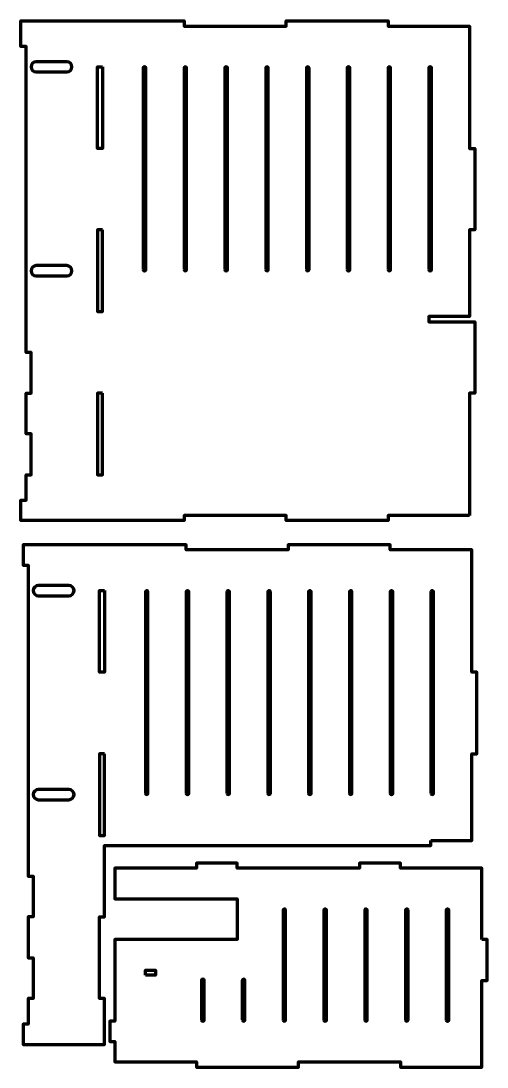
# Model space of a CAD drawing. Header units: inches. Extents: x 0.3 to 11.7, y -26 to -0.3.
import ezdxf

# ---------------------------------------------------------------- set-up
doc = ezdxf.new("R2010")
doc.units = ezdxf.units.IN
doc.header["$MEASUREMENT"] = 0
doc.layers.add('Layer 1', color=7, linetype='Continuous')

# ---------------------------------------------------------------- blocks, each defined once
blk = doc.blocks.new('block 5')
at = {"layer": 'Layer 1', "color": 42, "lineweight": 106, "true_color": 0xd39805}
for points in [[(11.26, -12.437), (9.26, -12.437), (9.26, -12.562), (6.76, -12.562), (6.76, -12.437), (4.26, -12.437), (4.26, -12.562), (0.26, -12.562), (0.26, -12.062), (0.385, -12.062), (0.385, -11.438), (0.51, -11.438), (0.51, -10.438), (0.385, -10.438), (0.385, -9.437), (0.51, -9.437), (0.51, -8.437), (0.385, -8.437), (0.385, -0.938), (0.26, -0.938), (0.26, -0.312), (4.26, -0.312), (4.26, -0.437), (6.76, -0.437), (6.76, -0.312), (9.26, -0.312), (9.26, -0.437), (11.26, -0.437), (11.26, -3.437), (11.385, -3.437), (11.385, -5.437), (11.26, -5.437), (11.26, -7.562), (10.26, -7.562), (10.26, -7.687), (11.385, -7.687), (11.385, -9.437), (11.26, -9.437), (11.26, -12.437)], [(2.26, -1.437), (2.26, -3.437), (2.135, -3.437), (2.135, -1.437), (2.26, -1.437)], [(2.26, -5.437), (2.135, -5.437), (2.135, -7.437), (2.26, -7.437), (2.26, -5.437)], [(2.26, -9.437), (2.135, -9.437), (2.135, -11.438), (2.26, -11.438), (2.26, -9.437)]]:
    blk.add_lwpolyline(points, dxfattribs=at)
blk = doc.blocks.new('block 4')
at = {"layer": 'Layer 1'}
blk.add_blockref('block 5', (0, 0), dxfattribs=at)
blk = doc.blocks.new('block 3')
at = {"layer": 'Layer 1', "color": 42, "lineweight": 106, "true_color": 0xd39805}
for points in [[(0.51, -1.437), (0.51, -1.437), (0.51, -1.437), (0.51, -1.437), (0.51, -1.369), (0.567, -1.312), (0.635, -1.312), (0.635, -1.312), (1.385, -1.312), (1.385, -1.312), (1.454, -1.312), (1.51, -1.369), (1.51, -1.437), (1.51, -1.437), (1.51, -1.437), (1.51, -1.437), (1.51, -1.506), (1.454, -1.562), (1.385, -1.562), (1.385, -1.562), (0.635, -1.562), (0.635, -1.562), (0.567, -1.562), (0.51, -1.506), (0.51, -1.437)], [(0.51, -6.437), (0.51, -6.437), (0.51, -6.437), (0.51, -6.437), (0.51, -6.369), (0.567, -6.312), (0.635, -6.312), (0.635, -6.312), (1.385, -6.312), (1.385, -6.312), (1.454, -6.312), (1.51, -6.369), (1.51, -6.437), (1.51, -6.437), (1.51, -6.437), (1.51, -6.437), (1.51, -6.506), (1.454, -6.562), (1.385, -6.562), (1.385, -6.562), (0.635, -6.562), (0.635, -6.562), (0.567, -6.562), (0.51, -6.506), (0.51, -6.437)]]:
    blk.add_open_spline(points, degree=3, knots=[0, 0, 0, 0, 1, 1, 1, 2, 2, 2, 3, 3, 3, 4, 4, 4, 5, 5, 5, 6, 6, 6, 7, 7, 7, 8, 8, 8, 8], dxfattribs=at)
at = {"layer": 'Layer 1'}
blk.add_blockref('block 4', (0, 0), dxfattribs=at)
blk = doc.blocks.new('block 2')
at = {"layer": 'Layer 1', "color": 42, "lineweight": 106, "true_color": 0xd39805}
for points in [[(3.26, -6.406), (3.26, -6.406), (3.26, -1.469), (3.26, -1.469), (3.26, -1.452), (3.274, -1.437), (3.292, -1.437), (3.292, -1.437), (3.292, -1.437), (3.292, -1.437), (3.309, -1.437), (3.323, -1.452), (3.323, -1.469), (3.323, -1.469), (3.323, -6.406), (3.323, -6.406), (3.323, -6.423), (3.309, -6.437), (3.292, -6.437), (3.292, -6.437), (3.292, -6.437), (3.292, -6.437), (3.274, -6.437), (3.26, -6.423), (3.26, -6.406)], [(4.26, -6.406), (4.26, -6.406), (4.26, -1.469), (4.26, -1.469), (4.26, -1.452), (4.274, -1.437), (4.292, -1.437), (4.292, -1.437), (4.292, -1.437), (4.292, -1.437), (4.309, -1.437), (4.323, -1.452), (4.323, -1.469), (4.323, -1.469), (4.323, -6.406), (4.323, -6.406), (4.323, -6.423), (4.309, -6.437), (4.292, -6.437), (4.292, -6.437), (4.292, -6.437), (4.292, -6.437), (4.274, -6.437), (4.26, -6.423), (4.26, -6.406)], [(5.26, -6.406), (5.26, -6.406), (5.26, -1.469), (5.26, -1.469), (5.26, -1.452), (5.274, -1.437), (5.292, -1.437), (5.292, -1.437), (5.292, -1.437), (5.292, -1.437), (5.309, -1.437), (5.323, -1.452), (5.323, -1.469), (5.323, -1.469), (5.323, -6.406), (5.323, -6.406), (5.323, -6.423), (5.309, -6.437), (5.292, -6.437), (5.292, -6.437), (5.292, -6.437), (5.292, -6.437), (5.274, -6.437), (5.26, -6.423), (5.26, -6.406)], [(6.26, -6.406), (6.26, -6.406), (6.26, -1.469), (6.26, -1.469), (6.26, -1.452), (6.274, -1.437), (6.292, -1.437), (6.292, -1.437), (6.292, -1.437), (6.292, -1.437), (6.309, -1.437), (6.323, -1.452), (6.323, -1.469), (6.323, -1.469), (6.323, -6.406), (6.323, -6.406), (6.323, -6.423), (6.309, -6.437), (6.292, -6.437), (6.292, -6.437), (6.292, -6.437), (6.292, -6.437), (6.274, -6.437), (6.26, -6.423), (6.26, -6.406)], [(7.26, -6.406), (7.26, -6.406), (7.26, -1.469), (7.26, -1.469), (7.26, -1.452), (7.274, -1.437), (7.292, -1.437), (7.292, -1.437), (7.292, -1.437), (7.292, -1.437), (7.309, -1.437), (7.323, -1.452), (7.323, -1.469), (7.323, -1.469), (7.323, -6.406), (7.323, -6.406), (7.323, -6.423), (7.309, -6.437), (7.292, -6.437), (7.292, -6.437), (7.292, -6.437), (7.292, -6.437), (7.274, -6.437), (7.26, -6.423), (7.26, -6.406)], [(8.26, -6.406), (8.26, -6.406), (8.26, -1.469), (8.26, -1.469), (8.26, -1.452), (8.274, -1.437), (8.292, -1.437), (8.292, -1.437), (8.292, -1.437), (8.292, -1.437), (8.309, -1.437), (8.323, -1.452), (8.323, -1.469), (8.323, -1.469), (8.323, -6.406), (8.323, -6.406), (8.323, -6.423), (8.309, -6.437), (8.292, -6.437), (8.292, -6.437), (8.292, -6.437), (8.292, -6.437), (8.274, -6.437), (8.26, -6.423), (8.26, -6.406)], [(9.26, -6.406), (9.26, -6.406), (9.26, -1.469), (9.26, -1.469), (9.26, -1.452), (9.274, -1.437), (9.292, -1.437), (9.292, -1.437), (9.292, -1.437), (9.292, -1.437), (9.309, -1.437), (9.323, -1.452), (9.323, -1.469), (9.323, -1.469), (9.323, -6.406), (9.323, -6.406), (9.323, -6.423), (9.309, -6.437), (9.292, -6.437), (9.292, -6.437), (9.292, -6.437), (9.292, -6.437), (9.274, -6.437), (9.26, -6.423), (9.26, -6.406)], [(10.26, -6.406), (10.26, -6.406), (10.26, -1.469), (10.26, -1.469), (10.26, -1.452), (10.274, -1.437), (10.292, -1.437), (10.292, -1.437), (10.292, -1.437), (10.292, -1.437), (10.309, -1.437), (10.323, -1.452), (10.323, -1.469), (10.323, -1.469), (10.323, -6.406), (10.323, -6.406), (10.323, -6.423), (10.309, -6.437), (10.292, -6.437), (10.292, -6.437), (10.292, -6.437), (10.292, -6.437), (10.274, -6.437), (10.26, -6.423), (10.26, -6.406)]]:
    blk.add_open_spline(points, degree=3, knots=[0, 0, 0, 0, 1, 1, 1, 2, 2, 2, 3, 3, 3, 4, 4, 4, 5, 5, 5, 6, 6, 6, 7, 7, 7, 8, 8, 8, 8], dxfattribs=at)
at = {"layer": 'Layer 1'}
blk.add_blockref('block 3', (0, 0), dxfattribs=at)
blk = doc.blocks.new('block 8')
at = {"layer": 'Layer 1', "color": 42, "lineweight": 106, "true_color": 0xd39805}
for points in [[(10.312, -20.404), (11.312, -20.404), (11.312, -18.279), (11.437, -18.279), (11.437, -16.279), (11.312, -16.279), (11.312, -13.279), (9.312, -13.279), (9.312, -13.154), (6.812, -13.154), (6.812, -13.279), (4.312, -13.279), (4.312, -13.154), (0.312, -13.154), (0.312, -13.654), (0.437, -13.654), (0.437, -21.279), (0.562, -21.279), (0.562, -22.279), (0.437, -22.279), (0.437, -23.279), (0.562, -23.279), (0.562, -24.279), (0.437, -24.279), (0.437, -24.904), (0.312, -24.904), (0.312, -25.404), (2.312, -25.404), (2.312, -24.279), (2.187, -24.279), (2.187, -22.279), (2.312, -22.279), (2.312, -20.529), (10.312, -20.529), (10.312, -20.404)], [(2.312, -14.279), (2.312, -16.279), (2.187, -16.279), (2.187, -14.279), (2.312, -14.279)], [(2.312, -18.279), (2.187, -18.279), (2.187, -20.279), (2.312, -20.279), (2.312, -18.279)]]:
    blk.add_lwpolyline(points, dxfattribs=at)
blk = doc.blocks.new('block 7')
at = {"layer": 'Layer 1', "color": 42, "lineweight": 106, "true_color": 0xd39805}
for points in [[(0.562, -14.279), (0.562, -14.279), (0.562, -14.279), (0.562, -14.279), (0.562, -14.21), (0.619, -14.154), (0.687, -14.154), (0.687, -14.154), (1.437, -14.154), (1.437, -14.154), (1.506, -14.154), (1.562, -14.21), (1.562, -14.279), (1.562, -14.279), (1.562, -14.279), (1.562, -14.279), (1.562, -14.348), (1.506, -14.404), (1.437, -14.404), (1.437, -14.404), (0.687, -14.404), (0.687, -14.404), (0.619, -14.404), (0.562, -14.348), (0.562, -14.279)], [(0.562, -19.279), (0.562, -19.279), (0.562, -19.279), (0.562, -19.279), (0.562, -19.21), (0.619, -19.154), (0.687, -19.154), (0.687, -19.154), (1.437, -19.154), (1.437, -19.154), (1.506, -19.154), (1.562, -19.21), (1.562, -19.279), (1.562, -19.279), (1.562, -19.279), (1.562, -19.279), (1.562, -19.348), (1.506, -19.404), (1.437, -19.404), (1.437, -19.404), (0.687, -19.404), (0.687, -19.404), (0.619, -19.404), (0.562, -19.348), (0.562, -19.279)]]:
    blk.add_open_spline(points, degree=3, knots=[0, 0, 0, 0, 1, 1, 1, 2, 2, 2, 3, 3, 3, 4, 4, 4, 5, 5, 5, 6, 6, 6, 7, 7, 7, 8, 8, 8, 8], dxfattribs=at)
at = {"layer": 'Layer 1'}
blk.add_blockref('block 8', (0, 0), dxfattribs=at)
blk = doc.blocks.new('block 6')
at = {"layer": 'Layer 1', "color": 42, "lineweight": 106, "true_color": 0xd39805}
for points in [[(3.312, -19.248), (3.312, -19.248), (3.312, -14.31), (3.312, -14.31), (3.312, -14.293), (3.327, -14.279), (3.344, -14.279), (3.344, -14.279), (3.344, -14.279), (3.344, -14.279), (3.361, -14.279), (3.375, -14.293), (3.375, -14.31), (3.375, -14.31), (3.375, -19.248), (3.375, -19.248), (3.375, -19.265), (3.361, -19.279), (3.344, -19.279), (3.344, -19.279), (3.344, -19.279), (3.344, -19.279), (3.327, -19.279), (3.312, -19.265), (3.312, -19.248)], [(4.312, -19.248), (4.312, -19.248), (4.312, -14.31), (4.312, -14.31), (4.312, -14.293), (4.327, -14.279), (4.344, -14.279), (4.344, -14.279), (4.344, -14.279), (4.344, -14.279), (4.361, -14.279), (4.375, -14.293), (4.375, -14.31), (4.375, -14.31), (4.375, -19.248), (4.375, -19.248), (4.375, -19.265), (4.361, -19.279), (4.344, -19.279), (4.344, -19.279), (4.344, -19.279), (4.344, -19.279), (4.327, -19.279), (4.312, -19.265), (4.312, -19.248)], [(5.312, -19.248), (5.312, -19.248), (5.312, -14.31), (5.312, -14.31), (5.312, -14.293), (5.327, -14.279), (5.344, -14.279), (5.344, -14.279), (5.344, -14.279), (5.344, -14.279), (5.361, -14.279), (5.375, -14.293), (5.375, -14.31), (5.375, -14.31), (5.375, -19.248), (5.375, -19.248), (5.375, -19.265), (5.361, -19.279), (5.344, -19.279), (5.344, -19.279), (5.344, -19.279), (5.344, -19.279), (5.327, -19.279), (5.312, -19.265), (5.312, -19.248)], [(6.312, -19.248), (6.312, -19.248), (6.312, -14.31), (6.312, -14.31), (6.312, -14.293), (6.327, -14.279), (6.344, -14.279), (6.344, -14.279), (6.344, -14.279), (6.344, -14.279), (6.361, -14.279), (6.375, -14.293), (6.375, -14.31), (6.375, -14.31), (6.375, -19.248), (6.375, -19.248), (6.375, -19.265), (6.361, -19.279), (6.344, -19.279), (6.344, -19.279), (6.344, -19.279), (6.344, -19.279), (6.327, -19.279), (6.312, -19.265), (6.312, -19.248)], [(7.312, -19.248), (7.312, -19.248), (7.312, -14.31), (7.312, -14.31), (7.312, -14.293), (7.327, -14.279), (7.344, -14.279), (7.344, -14.279), (7.344, -14.279), (7.344, -14.279), (7.361, -14.279), (7.375, -14.293), (7.375, -14.31), (7.375, -14.31), (7.375, -19.248), (7.375, -19.248), (7.375, -19.265), (7.361, -19.279), (7.344, -19.279), (7.344, -19.279), (7.344, -19.279), (7.344, -19.279), (7.327, -19.279), (7.312, -19.265), (7.312, -19.248)], [(8.312, -19.248), (8.312, -19.248), (8.312, -14.31), (8.312, -14.31), (8.312, -14.293), (8.327, -14.279), (8.344, -14.279), (8.344, -14.279), (8.344, -14.279), (8.344, -14.279), (8.361, -14.279), (8.375, -14.293), (8.375, -14.31), (8.375, -14.31), (8.375, -19.248), (8.375, -19.248), (8.375, -19.265), (8.361, -19.279), (8.344, -19.279), (8.344, -19.279), (8.344, -19.279), (8.344, -19.279), (8.327, -19.279), (8.312, -19.265), (8.312, -19.248)], [(9.312, -19.248), (9.312, -19.248), (9.312, -14.31), (9.312, -14.31), (9.312, -14.293), (9.327, -14.279), (9.344, -14.279), (9.344, -14.279), (9.344, -14.279), (9.344, -14.279), (9.361, -14.279), (9.375, -14.293), (9.375, -14.31), (9.375, -14.31), (9.375, -19.248), (9.375, -19.248), (9.375, -19.265), (9.361, -19.279), (9.344, -19.279), (9.344, -19.279), (9.344, -19.279), (9.344, -19.279), (9.327, -19.279), (9.312, -19.265), (9.312, -19.248)], [(10.312, -19.248), (10.312, -19.248), (10.312, -14.31), (10.312, -14.31), (10.312, -14.293), (10.327, -14.279), (10.344, -14.279), (10.344, -14.279), (10.344, -14.279), (10.344, -14.279), (10.361, -14.279), (10.375, -14.293), (10.375, -14.31), (10.375, -14.31), (10.375, -19.248), (10.375, -19.248), (10.375, -19.265), (10.361, -19.279), (10.344, -19.279), (10.344, -19.279), (10.344, -19.279), (10.344, -19.279), (10.327, -19.279), (10.312, -19.265), (10.312, -19.248)]]:
    blk.add_open_spline(points, degree=3, knots=[0, 0, 0, 0, 1, 1, 1, 2, 2, 2, 3, 3, 3, 4, 4, 4, 5, 5, 5, 6, 6, 6, 7, 7, 7, 8, 8, 8, 8], dxfattribs=at)
at = {"layer": 'Layer 1'}
blk.add_blockref('block 7', (0, 0), dxfattribs=at)
blk = doc.blocks.new('block 11')
at = {"layer": 'Layer 1', "color": 42, "lineweight": 106, "true_color": 0xd39805}
blk.add_lwpolyline([(11.563, -22.833), (11.563, -21.333), (11.563, -21.083), (11.438, -21.083), (9.562, -21.083), (9.562, -20.958), (8.562, -20.958), (8.562, -21.083), (5.562, -21.083), (5.562, -20.958), (4.562, -20.958), (4.562, -21.083), (2.562, -21.083), (2.562, -21.583), (2.562, -21.583), (2.562, -21.833), (5.562, -21.833), (5.562, -22.833), (2.562, -22.833), (2.562, -24.833), (2.437, -24.833), (2.437, -25.333), (2.562, -25.333), (2.562, -25.833), (4.562, -25.833), (4.562, -25.958), (7.062, -25.958), (7.062, -25.833), (9.562, -25.833), (9.562, -25.958), (11.438, -25.958), (11.563, -25.958), (11.563, -23.833), (11.688, -23.833), (11.688, -22.833), (11.563, -22.833)], dxfattribs=at)
blk = doc.blocks.new('block 10')
at = {"layer": 'Layer 1', "color": 42, "lineweight": 106, "true_color": 0xd39805}
for points in [[(6.687, -24.802), (6.687, -24.802), (6.687, -22.115), (6.687, -22.115), (6.687, -22.097), (6.702, -22.083), (6.719, -22.083), (6.719, -22.083), (6.719, -22.083), (6.719, -22.083), (6.736, -22.083), (6.75, -22.097), (6.75, -22.115), (6.75, -22.115), (6.75, -24.802), (6.75, -24.802), (6.75, -24.819), (6.736, -24.833), (6.719, -24.833), (6.719, -24.833), (6.719, -24.833), (6.719, -24.833), (6.702, -24.833), (6.687, -24.819), (6.687, -24.802)], [(7.687, -24.802), (7.687, -24.802), (7.687, -22.115), (7.687, -22.115), (7.687, -22.097), (7.702, -22.083), (7.719, -22.083), (7.719, -22.083), (7.719, -22.083), (7.719, -22.083), (7.736, -22.083), (7.75, -22.097), (7.75, -22.115), (7.75, -22.115), (7.75, -24.802), (7.75, -24.802), (7.75, -24.819), (7.736, -24.833), (7.719, -24.833), (7.719, -24.833), (7.719, -24.833), (7.719, -24.833), (7.702, -24.833), (7.687, -24.819), (7.687, -24.802)], [(8.687, -24.802), (8.687, -24.802), (8.687, -22.115), (8.687, -22.115), (8.687, -22.097), (8.702, -22.083), (8.719, -22.083), (8.719, -22.083), (8.719, -22.083), (8.719, -22.083), (8.736, -22.083), (8.75, -22.097), (8.75, -22.115), (8.75, -22.115), (8.75, -24.802), (8.75, -24.802), (8.75, -24.819), (8.736, -24.833), (8.719, -24.833), (8.719, -24.833), (8.719, -24.833), (8.719, -24.833), (8.702, -24.833), (8.687, -24.819), (8.687, -24.802)], [(9.687, -24.802), (9.687, -24.802), (9.687, -22.115), (9.687, -22.115), (9.687, -22.097), (9.702, -22.083), (9.719, -22.083), (9.719, -22.083), (9.719, -22.083), (9.719, -22.083), (9.736, -22.083), (9.75, -22.097), (9.75, -22.115), (9.75, -22.115), (9.75, -24.802), (9.75, -24.802), (9.75, -24.819), (9.736, -24.833), (9.719, -24.833), (9.719, -24.833), (9.719, -24.833), (9.719, -24.833), (9.702, -24.833), (9.687, -24.819), (9.687, -24.802)], [(10.687, -24.802), (10.687, -24.802), (10.687, -22.115), (10.687, -22.115), (10.687, -22.097), (10.702, -22.083), (10.719, -22.083), (10.719, -22.083), (10.719, -22.083), (10.719, -22.083), (10.736, -22.083), (10.75, -22.097), (10.75, -22.115), (10.75, -22.115), (10.75, -24.802), (10.75, -24.802), (10.75, -24.819), (10.736, -24.833), (10.719, -24.833), (10.719, -24.833), (10.719, -24.833), (10.719, -24.833), (10.702, -24.833), (10.687, -24.819), (10.687, -24.802)], [(4.687, -24.802), (4.687, -24.802), (4.687, -23.833), (4.687, -23.833), (4.687, -23.816), (4.702, -23.802), (4.719, -23.802), (4.719, -23.802), (4.719, -23.802), (4.719, -23.802), (4.736, -23.802), (4.75, -23.816), (4.75, -23.833), (4.75, -23.833), (4.75, -24.802), (4.75, -24.802), (4.75, -24.819), (4.736, -24.833), (4.719, -24.833), (4.719, -24.833), (4.719, -24.833), (4.719, -24.833), (4.702, -24.833), (4.687, -24.819), (4.687, -24.802)], [(5.687, -24.802), (5.687, -24.802), (5.687, -23.833), (5.687, -23.833), (5.687, -23.816), (5.702, -23.802), (5.719, -23.802), (5.719, -23.802), (5.719, -23.802), (5.719, -23.802), (5.736, -23.802), (5.75, -23.816), (5.75, -23.833), (5.75, -23.833), (5.75, -24.802), (5.75, -24.802), (5.75, -24.819), (5.736, -24.833), (5.719, -24.833), (5.719, -24.833), (5.719, -24.833), (5.719, -24.833), (5.702, -24.833), (5.687, -24.819), (5.687, -24.802)]]:
    blk.add_open_spline(points, degree=3, knots=[0, 0, 0, 0, 1, 1, 1, 2, 2, 2, 3, 3, 3, 4, 4, 4, 5, 5, 5, 6, 6, 6, 7, 7, 7, 8, 8, 8, 8], dxfattribs=at)
at = {"layer": 'Layer 1'}
blk.add_blockref('block 11', (0, 0), dxfattribs=at)
blk = doc.blocks.new('block 9')
at = {"layer": 'Layer 1', "color": 42, "lineweight": 106, "true_color": 0xd39805}
blk.add_lwpolyline([(3.312, -23.708), (3.312, -23.583), (3.562, -23.583), (3.562, -23.708), (3.312, -23.708)], dxfattribs=at)
at = {"layer": 'Layer 1'}
blk.add_blockref('block 10', (0, 0), dxfattribs=at)

msp = doc.modelspace()

# ---------------------------------------------------------------- block references
at = {"layer": 'Layer 1'}
for name in ['block 2', 'block 6', 'block 9']:
    msp.add_blockref(name, (0, 0), dxfattribs=at)

doc.saveas('drawing.dxf')
